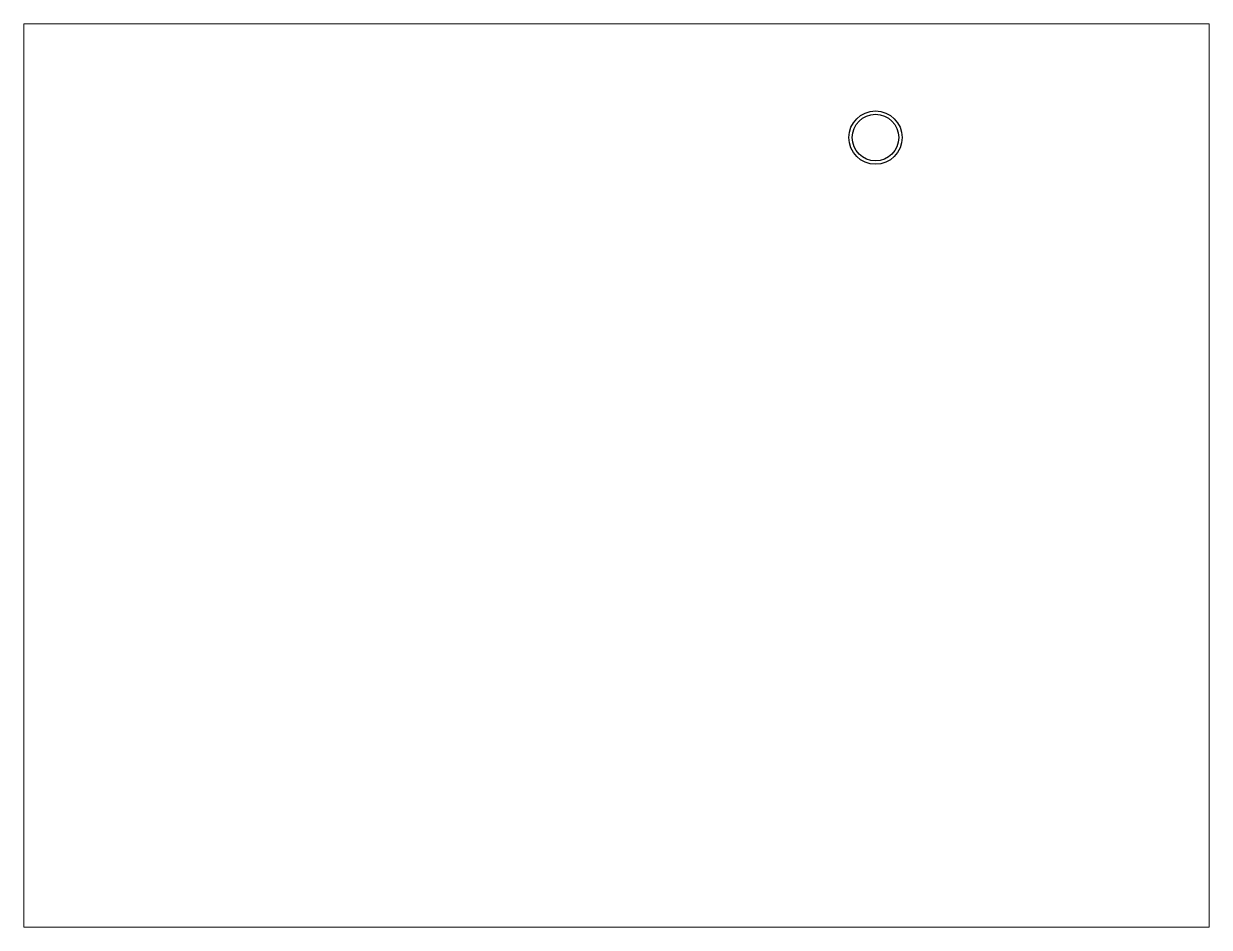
# Paper-space layout 'Layout1' of a CAD drawing. Extents: x 1.05 to 9.45, y 0.8 to 7.2.
# The model-space entities are those that its viewports show. They can reach past a viewport. Long polylines and large blocks are cut down to what shows.
import ezdxf

# ---------------------------------------------------------------- set-up
doc = ezdxf.new("R2010")
doc.units = 0
doc.layers.get('0').update_dxf_attribs({"linetype": 'CONTINUOUS'})

msp = doc.modelspace()

# ---------------------------------------------------------------- linework, layer by layer
for radius in [8, 7]:
    msp.add_circle((182.85, 231.84), radius)

psp = doc.layouts.get("Layout1")

# ---------------------------------------------------------------- viewports
at = {"layer": '0'}
psp.add_viewport(center=(5.25, 4), size=(8.4, 6.4), view_center_point=(105, 130.3014), view_height=271.519484, dxfattribs=at)

doc.saveas('drawing.dxf')
